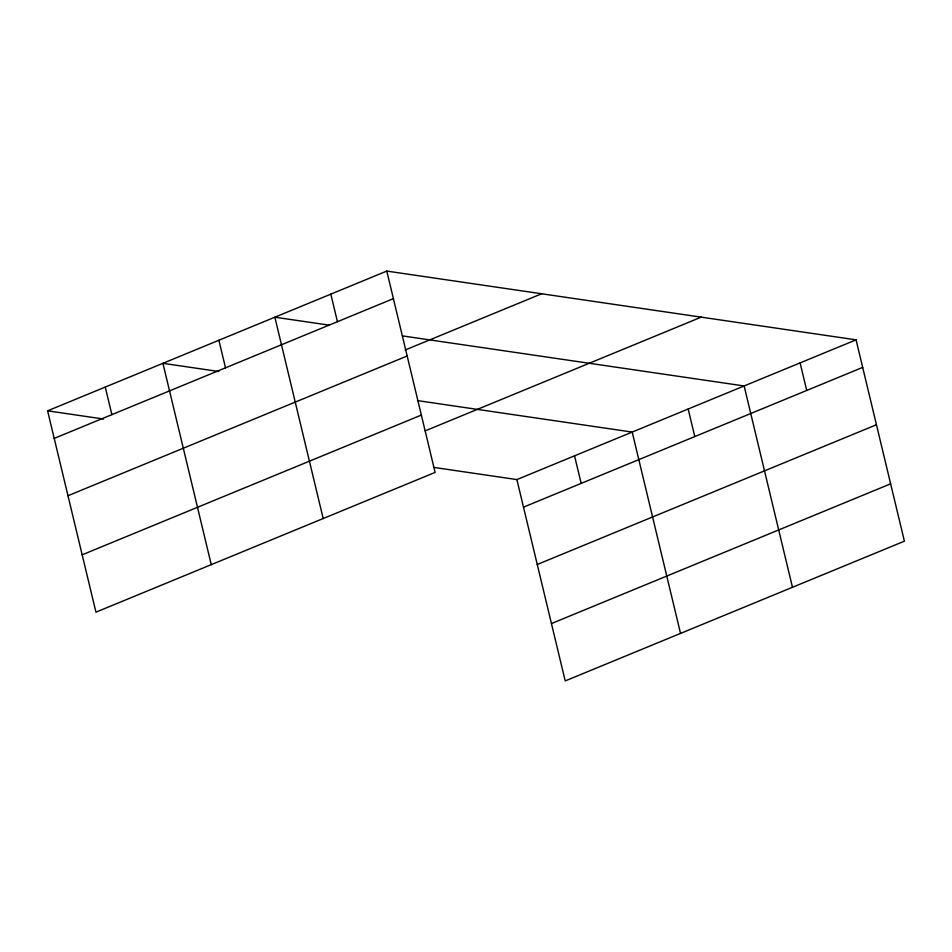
<?xml version="1.0" encoding="UTF-8"?>
<svg xmlns="http://www.w3.org/2000/svg" width="952" height="952" viewBox="0 0 952 952"><rect width="100%" height="100%" fill="white"/><g stroke="black" fill="none" stroke-linecap="round" stroke-linejoin="round"><path stroke-width="1.43" d="M386.786 271.082L435.123 472.418L95.938 612.16L47.6 410.824L386.786 271.082L856.062 339.84L904.4 541.176L565.214 680.918L516.876 479.582L433.707 467.396M54.216 438.396L393.402 298.642M405.147 350.015L541.652 293.775M67.985 495.73L407.17 355.988M82.169 554.814L421.355 415.072M425.175 430.875L701.207 317.147M516.876 479.582L856.062 339.84M523.493 507.154L862.679 367.401M537.261 564.488L876.447 424.747M551.446 623.572L890.632 483.83M329.344 325.179L274.854 317.195L323.192 518.531M402.47 335.901L744.131 385.953L792.469 587.289M218.841 371.506L162.923 363.319L211.261 564.643M417.512 400.613L632.199 432.077L680.537 633.401M47.6 410.824L103.518 419.023M800.096 362.902L806.713 390.463M688.165 409.015L694.782 436.575M574.544 455.829L581.16 483.39M330.82 294.144L337.436 321.705M218.889 340.257L225.505 367.817M105.255 387.071L111.884 414.632"/></g></svg>
